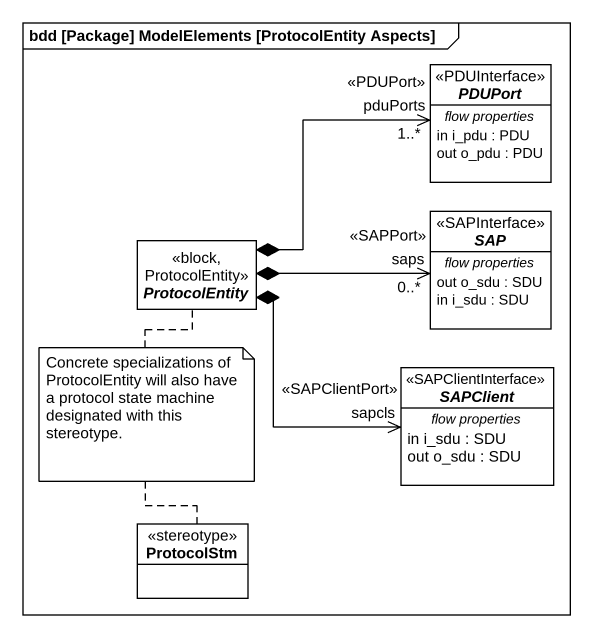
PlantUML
@startuml
mainframe bdd [Package] ModelElements [ProtocolEntity Aspects]
hide circle
hide empty members
abstract class PDUPort <<PDUInterface>> {
  -- flow properties --
  in i_pdu : PDU
  out o_pdu : PDU
}
abstract class ProtocolEntity <<block, ProtocolEntity>>
abstract class SAP <<SAPInterface>> {
  -- flow properties --
  out o_sdu : SDU
  in i_sdu : SDU
}
abstract class SAPClient <<SAPClientInterface>> {
  -- flow properties --
  in i_sdu : SDU
  out o_sdu : SDU
}
class ProtocolStm <<stereotype>>
PDUPort "pduPorts\n<<PDUPort>>\n1..*" <-left-* ProtocolEntity
SAP "saps\n<<SAPPort>>\n0..*" <-left-* ProtocolEntity
SAPClient "sapcls\n<<SAPClientPort>>" <-left-* ProtocolEntity
note as N1
  Concrete specializations of ProtocolEntity will also have a protocol state machine designated with this stereotype.
end note
N1 .. ProtocolStm
N1 .. ProtocolEntity
@enduml
